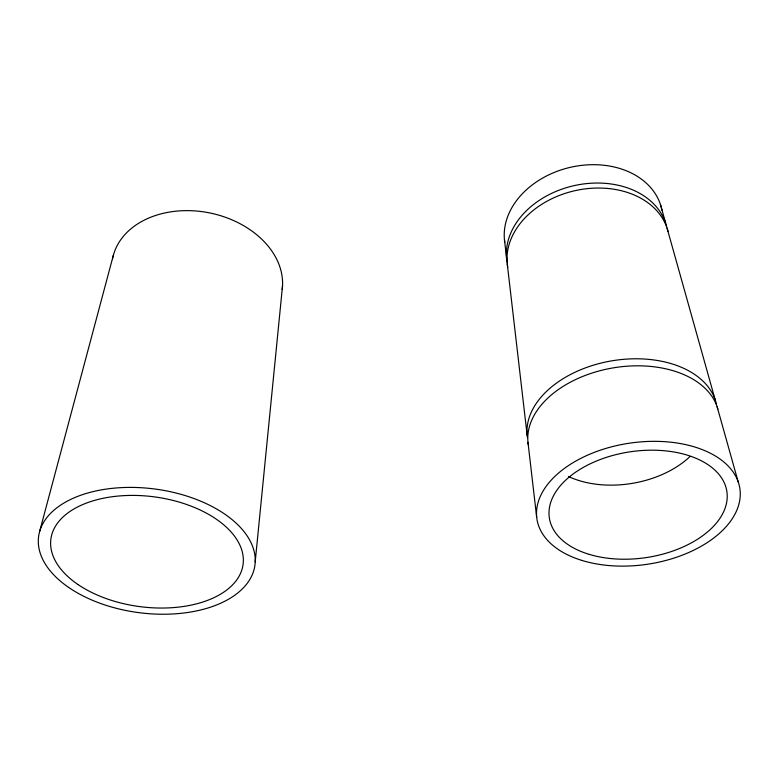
<?xml version="1.0" encoding="UTF-8"?>
<svg xmlns="http://www.w3.org/2000/svg" width="779" height="779" viewBox="0 0 779 779"><rect width="100%" height="100%" fill="white"/><g stroke="black" fill="none" stroke-linecap="round" stroke-linejoin="round"><path stroke-width="1.17" d="M255.191 561.902L282.534 285.912M39.563 531.716L113.345 255.308M660.456 204.526L665.646 223.076M667.067 228.14L715.141 399.646M717.108 406.677L738.21 481.948M504.48 239.961L506.652 258.628M507.236 263.73L527.169 435.373M527.977 442.375L536.663 517.139M112.527 258.842A86.255 63.917 11.6 0 1 207.282 212.463A86.255 63.917 11.6 0 1 282.202 289.447M507.119 262.007A81.746 61.599 -13.1 0 1 574.259 185.606A81.746 61.599 -13.1 0 1 666.639 226.436M504.792 242.376A80.256 61.366 -13.7 0 1 572.76 166.803A80.256 61.366 -13.7 0 1 661.946 210.155M507.713 267.1A82.155 61.658 -13 0 1 575.253 190.621A82.155 61.658 -13 0 1 668.061 231.499M527.461 437.632A95.963 62.047 -9.6 0 1 610.668 361.037A95.963 62.047 -9.6 0 1 716.417 404.213M528.279 444.634A96.528 61.999 -9.5 0 1 610.259 368.399A96.528 61.999 -9.5 0 1 717.819 408.946M689.999 456.513A84.424 54.209 -9.5 0 1 568.397 476.466M68.61 587.395A109.099 62.33 7.5 0 0 250.974 577.424A109.099 62.33 7.5 0 0 120.677 487.664A109.099 62.33 7.5 0 0 68.61 587.395M77.997 584.523A96.937 55.358 7.5 0 0 239.747 574.999A96.937 55.358 7.5 0 0 123.16 495.678A96.937 55.358 7.5 0 0 77.997 584.523M589.245 554.375A89.741 53.498 -8.4 0 0 727.089 499.3A89.741 53.498 -8.4 0 0 598.029 460.379A89.741 53.498 -8.4 0 0 589.245 554.375M581.806 560.393A102.614 61.2 -8.5 0 0 740.05 498.093A102.614 61.2 -8.5 0 0 593.247 452.784A102.614 61.2 -8.5 0 0 581.806 560.393"/></g></svg>
